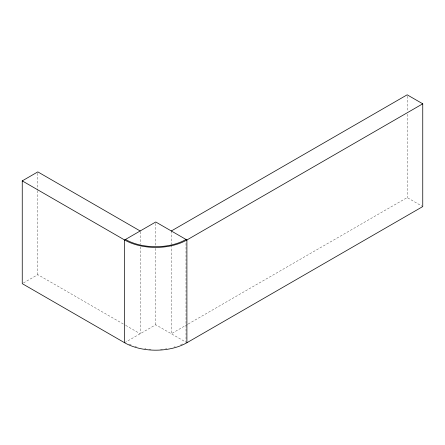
<?xml version="1.0" encoding="UTF-8"?>
<svg xmlns="http://www.w3.org/2000/svg" width="445" height="445" viewBox="0 0 445 445"><rect width="100%" height="100%" fill="white"/><g stroke="black" fill="none" stroke-linecap="round" stroke-linejoin="round"><path stroke-width="0.33" stroke-dasharray="2.23 1.67" d="M23.446 282.959L37.825 274.654L125.123 325.056M124.6 342.739L155.75 324.755L186.01 342.227L186.01 241.54M187.567 324.366L171.325 333.744L171.325 244.867M188.174 324.021L407.175 197.58L422.75 206.575M125.724 325.406L140.175 333.744L140.175 246.947M407.175 96.198L407.175 111.478M407.175 114.254L407.175 197.58M171.325 230.977L171.325 244.172M155.75 223.373L155.75 245.595M155.75 248.371L155.75 324.755M140.175 231.673L140.175 244.172M37.825 173.277L37.825 189.943M37.825 190.638L37.825 274.654M182.684 343.957A42.792 24.709 0 0 1 180.297 344.992M175.18 346.766A42.792 24.709 0 0 1 174.028 347.094M166.825 348.619A42.792 24.709 0 0 1 165.585 348.802M162.447 349.158A42.792 24.709 0 0 1 160.539 349.308M150.961 349.308A42.792 24.709 0 0 1 149.053 349.158M145.916 348.802A42.792 24.709 0 0 1 144.675 348.619M136.32 346.766A42.792 24.709 0 0 1 135.002 346.366M131.203 344.992A42.792 24.709 0 0 1 128.816 343.957"/><path stroke-width="0.67" d="M171.325 230.977L407.175 94.813L422.75 103.802L422.75 206.575L186.9 342.739A44.055 25.432 0 0 1 124.6 342.739L22.25 283.649L22.25 180.881L37.825 171.887L140.175 230.977M422.75 103.802L186.9 239.972A44.055 25.432 0 0 1 124.6 239.972L22.25 180.881M186.9 342.739L186.9 239.972L155.75 221.988L124.6 239.972L124.6 342.739M186.01 239.455A42.792 24.709 0 0 1 125.49 239.455"/></g></svg>
